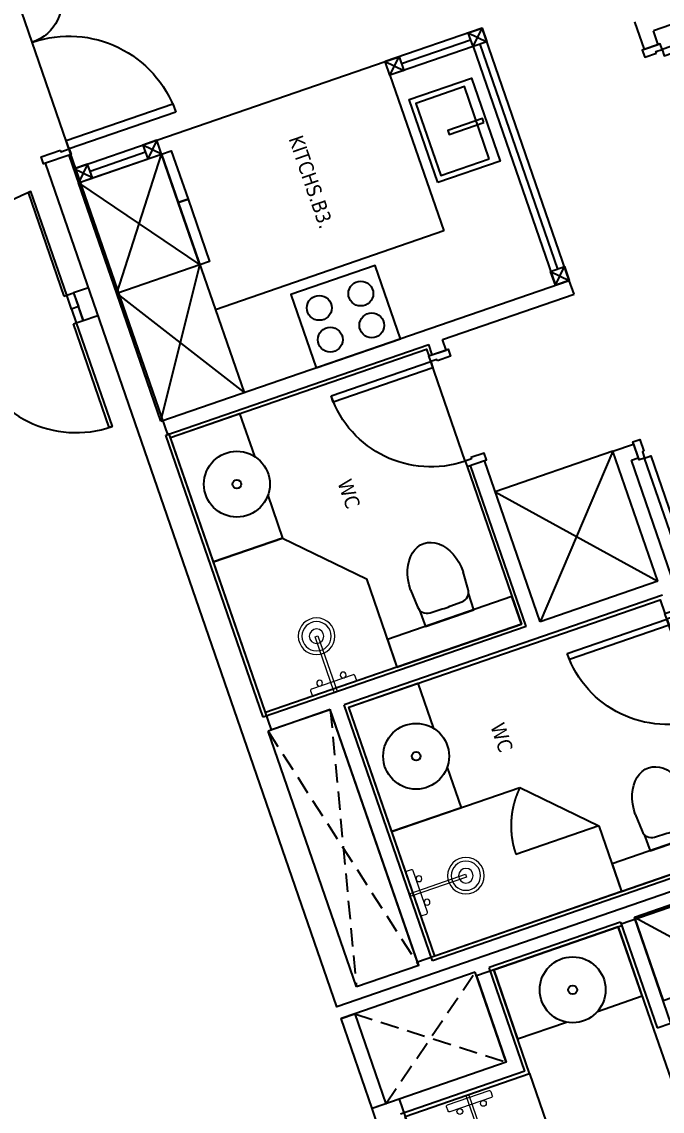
# Model space of a CAD drawing. Header units: millimetres. Extents: x -361699137 to 361252145, y -356478932 to 356523199.
# Drawn here: x 281075 to 285449, y 39451 to 46897 of the extents above; entities that cross this region are included whole.
import ezdxf

# ---------------------------------------------------------------- set-up
doc = ezdxf.new("R2010")
doc.units = ezdxf.units.MM
doc.header["$LTSCALE"] = 100
doc.header["$MEASUREMENT"] = 0
for name, pattern in [('ACAD_ISO03W100', [30, 12, -18]), ('HIDDEN', [0.375, 0.25, -0.125]), ('Xref_ST_MBDV Cot vach 30.7.2022$0$HIDDEN', [0.375, 0.25, -0.125])]:
    doc.linetypes.add(name, pattern=pattern)
for name, color, linetype in [('1VinaPVC-Text', 9, 'Continuous'), ('A-_FURN----_E-_N', 251, 'Continuous'), ('A-_SANIEQPT_E-_N', 251, 'Continuous'), ('A-ANNO-ROOM', 50, 'Continuous'), ('A-WALL-FNSH', 11, 'Continuous'), ('IDEA - dim', 251, 'Continuous'), ('KT-Cua', 36, 'Continuous'), ('KT-Khuat', 9, 'HIDDEN'), ('KT-Net manh', 139, 'Continuous'), ('KT-Tuong', 1, 'Continuous'), ('Xref_ST_MBDV Cot vach 30.7.2022$0$KT-Khuat', 9, 'Xref_ST_MBDV Cot vach 30.7.2022$0$HIDDEN')]:
    doc.layers.add(name, color=color, linetype=linetype)
doc.layers.add('A-NoiThat', color=39, linetype='Continuous', lineweight=13)
doc.layers.add('dien tich thong thuy', color=3, linetype='Continuous', plot=False)
doc.styles.add('220126_HDN_HBA typical plan$0$211210_HDN_HBA_TYPICAL PLAN CORE OPT 1$0$HBA-Text', font='GOTHIC.TTF')
doc.styles.add('Tahoma', font='tahoma.ttf')

# ---------------------------------------------------------------- blocks, each defined once
blk = doc.blocks.new('A$C1AAC5519')
at = {"layer": 'A-ANNO-ROOM', "insert": (773, 1216.6), "char_height": 600, "attachment_point": 2, "rotation": 50.44883, "style": '220126_HDN_HBA typical plan$0$211210_HDN_HBA_TYPICAL PLAN CORE OPT 1$0$HBA-Text'}
blk.add_mtext_dynamic_manual_height_columns('S.B1.', width=722857412.874, gutter_width=9765.6, heights=[0], dxfattribs=at)
blk = doc.blocks.new('A$C418F5BC8')
at = {"layer": 'A-ANNO-ROOM', "insert": (648.1, 1090.8), "char_height": 600, "attachment_point": 2, "rotation": 50.44883, "style": '220126_HDN_HBA typical plan$0$211210_HDN_HBA_TYPICAL PLAN CORE OPT 1$0$HBA-Text'}
blk.add_mtext_dynamic_manual_height_columns('SL-S', width=722857412.874, gutter_width=9765.6, heights=[0], dxfattribs=at)
blk = doc.blocks.new('A$C2A6C5140')
at = {"layer": 'A-ANNO-ROOM', "insert": (731.4, 1190, 0), "char_height": 600, "attachment_point": 2, "rotation": 50.44883, "style": '220126_HDN_HBA typical plan$0$211210_HDN_HBA_TYPICAL PLAN CORE OPT 1$0$HBA-Text'}
blk.add_mtext_dynamic_manual_height_columns('2-BR', width=722857412.874, gutter_width=9765.6, heights=[0], dxfattribs=at)
blk = doc.blocks.new('A$C5388591E')
at = {"layer": 'A-ANNO-ROOM', "insert": (894.3, 842.2, 0), "char_height": 600, "attachment_point": 2, "rotation": 1.40647, "style": '220126_HDN_HBA typical plan$0$211210_HDN_HBA_TYPICAL PLAN CORE OPT 1$0$HBA-Text'}
blk.add_mtext_dynamic_manual_height_columns('3-BR', width=722857412.874, gutter_width=9765.6, heights=[0], dxfattribs=at)
blk = doc.blocks.new('A$C21AF0CCA')
at = {"layer": 'A-ANNO-ROOM', "insert": (1197.6, 814.7), "char_height": 600, "attachment_point": 2, "rotation": 0.10543, "style": '220126_HDN_HBA typical plan$0$211210_HDN_HBA_TYPICAL PLAN CORE OPT 1$0$HBA-Text'}
blk.add_mtext_dynamic_manual_height_columns('S.B1P.', width=722857412.874, gutter_width=9765.6, heights=[0], dxfattribs=at)
blk = doc.blocks.new('*U204')
at = {"ltscale": 5}
blk.add_lwpolyline([(305, -530), (305, 0), (-305, 0), (-305, -530)], close=True, dxfattribs=at)
for centre in [(-150, -150), (150, -150), (-150, -380), (150, -380)]:
    blk.add_circle(centre, 85, dxfattribs=at)
blk = doc.blocks.new('*U205')
at = {"ltscale": 5}
for points in [[(-300, -450), (300, -450), (300, 0), (-300, 0)], [(-261, -65), (261, -65), (261, -415), (-261, -415)], [(-15, -20), (15, -20), (15, -270), (-15, -270)]]:
    blk.add_lwpolyline(points, close=True, dxfattribs=at)
blk = doc.blocks.new('d800')
blk.add_line((760, 70), (40, 70))
for points in [[(40, 790), (40, 70), (85, 70), (85, 790)], [(50, 25), (40, 25), (40, 70), (0, 70), (0, -70), (50, -70)], [(750, 25), (760, 25), (760, 70), (800, 70), (800, -70), (750, -70)]]:
    blk.add_lwpolyline(points, close=True)
blk.add_arc((40, 70), 720, 0, 90)
blk = doc.blocks.new('220126_HDN_HBA typical plan$0$210902_YS plan 330pm ver13$0$TOTO-WC-CW822J')
at = {"color": 0}
blk.add_lwpolyline([(-177.2, -119.2), (-175, 0), (175, 0), (177.2, -119.2)], dxfattribs=at)
blk.add_lwpolyline([(-190, -270), (-183.4, -144.5, -0.39087), (-115.4, -78.2), (-27.8, -75.8, -0.013886), (27.8, -75.8), (115.4, -78.2, -0.39087), (183.4, -144.5), (190, -270)], format="xyb", dxfattribs=at)
blk.add_ellipse((0, -270), major_axis=(0, -270), ratio=0.703704, start_param=4.712389, end_param=7.853982, dxfattribs=at)
blk = doc.blocks.new('A$C2A980E36')
at = {"ltscale": 0.5}
blk.add_lwpolyline([(-10, 0), (10, 0), (10, 400), (-10, 400)], close=True, dxfattribs=at)
blk.add_lwpolyline([(160, 60), (160, 30, -0.414214), (150, 20), (-150, 20, -0.414214), (-160, 30), (-160, 60, -0.414214), (-150, 70), (150, 70, -0.414214)], format="xyb", close=True, dxfattribs=at)
for centre, radius in [((0, 400), 125), ((0, 400), 100), ((0, 400), 50), ((-85, 90), 20), ((85, 90), 20)]:
    blk.add_circle(centre, radius, dxfattribs=at)
blk = doc.blocks.new('d900n')
for points in [[(20, -50), (20, -40), (65, -40), (65, 0), (-65, 0), (-65, -50)], [(885, -40), (65, -40), (65, -85), (885, -85)], [(20, -850), (20, -860), (65, -860), (65, -900), (-65, -900), (-65, -850)]]:
    blk.add_lwpolyline(points, close=True)
blk.add_arc((65, -40), 820, 270, 0)
blk = doc.blocks.new('dc')
for points in [[(-1100, -40), (-1110, -40), (-1110, -100), (-1150, -100), (-1150, 100), (-1100, 100)], [(-50, -40), (-40, -40), (-40, -100), (0, -100), (0, 100), (-50, 100)], [(-1110, -400), (-1110, -100), (-1050, -100), (-1050, -400)], [(-40, -870), (-40, -100), (-100, -100), (-100, -870)]]:
    blk.add_lwpolyline(points, close=True)
for centre, radius, start, end in [((-1110, -100), 300, 270, 0), ((-40, -100), 770, 180, 270)]:
    blk.add_arc(centre, radius, start, end)
blk = doc.blocks.new('19')
at = {"layer": 'A-_FURN----_E-_N'}
for p, q in [((2420, 5900), (2420, 4775)), ((3020, 5900), (3020, 4175))]:
    blk.add_line(p, q, dxfattribs=at)
at = {"layer": 'A-_FURN----_E-_N', "linetype": 'Continuous'}
for points in [[(170, 5900), (770, 5900), (770, 5100), (170, 5100)], [(770, 5900), (840, 5900), (840, 5550), (770, 5550)], [(770, 5550), (840, 5550), (840, 5100), (770, 5100)]]:
    blk.add_lwpolyline(points, close=True, dxfattribs=at)
at = {"layer": 'A-WALL-FNSH', "color": 5}
for points in [[(270, 5950), (670, 5950)], [(2520, 5950), (3020, 5950)], [(3070, 5900), (3070, 4275)]]:
    blk.add_lwpolyline(points, dxfattribs=at)
at = {"layer": 'IDEA - dim'}
for p, q in [((170, 6000), (770, 6000)), ((270, 6000), (170, 5900)), ((270, 5900), (170, 6000)), ((770, 6000), (670, 5900)), ((770, 5900), (670, 6000)), ((3120, 6000), (2420, 6000)), ((2420, 6000), (2520, 5900)), ((2420, 5900), (2520, 6000)), ((3020, 6000), (3120, 5900)), ((3020, 5900), (3120, 6000)), ((3120, 4175), (3120, 6000)), ((270, 5900), (770, 5900)), ((770, 5900), (770, 4775)), ((3020, 5900), (2420, 5900)), ((2420, 4775), (770, 4775)), ((770, 4775), (770, 4175)), ((3020, 4275), (3120, 4175)), ((3020, 4175), (3120, 4275)), ((3020, 2975), (2170, 2975)), ((3170, 2975), (3170, 2875)), ((1670.7, 1010), (2095, 585.7))]:
    blk.add_line(p, q, dxfattribs=at)
for points in [[(270, 5900), (270, 6000), (170, 6000), (170, 5900)], [(770, 5900), (770, 6000), (670, 6000), (670, 5900)], [(2420, 5900), (2420, 6000), (2520, 6000), (2520, 5900)], [(3020, 5900), (3020, 6000), (3120, 6000), (3120, 5900)], [(3020, 4175), (3020, 4275), (3120, 4275), (3120, 4175)], [(195, 2060), (195, 3150), (695, 3150), (1145, 2700), (1145, 2060), (195, 2060)], [(1145, 2060), (2045, 2060), (2045, 2260), (1145, 2260)], [(2095, 110), (2995, 110), (2995, 310), (2095, 310)]]:
    blk.add_lwpolyline(points, close=True, dxfattribs=at)
for points in [[(2045, 3200), (2045, 2060), (195, 2060), (195, 4050), (2045, 4050), (2045, 4000)], [(695, 3458.6), (695, 3150), (195, 3150), (195, 4050), (695, 4050), (695, 3741.4)], [(2170, 2975), (3020, 2035)], [(3020, 2975), (2170, 2035)], [(2995, 1010), (2995, 110), (745, 110), (745, 1910), (2995, 1910), (2995, 1810)], [(1245, 1301.1), (1245, 1010), (745, 1010), (745, 1910), (1245, 1910), (1245, 1583.9)], [(2095, 585.7), (2095, 110), (745, 110), (745, 1010), (1670.7, 1010)]]:
    blk.add_lwpolyline(points, dxfattribs=at)
for centre, radius in [((520, 3600), 225), ((520, 3600), 30), ((1070, 1442.5), 225), ((1070, 1442.5), 30)]:
    blk.add_circle(centre, radius, dxfattribs=at)
at = {"layer": 'KT-Khuat', "ltscale": 5}
for p, q in [((620, 1935), (170, 85)), ((170, 1935), (620, 85))]:
    blk.add_line(p, q, dxfattribs=at)
at = {"layer": 'KT-Net manh', "linetype": 'ACAD_ISO03W100', "ltscale": 4}
for p, q in [((770, 6000), (2420, 6000)), ((170, 5900), (770, 5100)), ((170, 5100), (770, 5900)), ((170, 5100), (770, 4175)), ((170, 4175), (770, 5100)), ((2095, 585.7), (1495, 585.7))]:
    blk.add_line(p, q, dxfattribs=at)
blk.add_arc((2095, 585.7), 600, 135, 180, dxfattribs=at)
at = {"layer": 'KT-Tuong'}
for p, q in [((170, 6100), (0, 6100)), ((170, 4175), (170, 6100)), ((4120, 5500), (4120, 5700)), ((5100, 5600), (4220, 5600)), ((4220, 5500), (4220, 5600)), ((4220, 5500), (4120, 5500)), ((170, 4175), (3120, 4175)), ((3120, 4075), (3120, 4175)), ((170, 2035), (170, 4075)), ((170, 4075), (2070, 4075)), ((2070, 4000), (2070, 4075)), ((2170, 4000), (2170, 4075)), ((2170, 4075), (3120, 4075)), ((2045, 4000), (2170, 4000)), ((2045, 3200), (2170, 3200)), ((2070, 2035), (2070, 3200)), ((2170, 2035), (2170, 3200)), ((3020, 2975), (3170, 2975)), ((3020, 2035), (3020, 2975)), ((3120, 2875), (3170, 2875)), ((3120, 1810), (3120, 2875)), ((2070, 2035), (170, 2035)), ((3020, 2035), (2170, 2035)), ((170, 85), (170, 1935)), ((620, 1935), (170, 1935)), ((620, 85), (620, 1935)), ((3020, 1935), (720, 1935)), ((720, 85), (720, 1935)), ((620, 85), (170, 85)), ((3020, 85), (720, 85))]:
    blk.add_line(p, q, dxfattribs=at)
blk.add_lwpolyline([(5100, 0), (0, 0), (0, 6100)], dxfattribs=at)
at = {"layer": 'A-_FURN----_E-_N', "xscale": -1.000000000000001, "rotation": 90}
blk.add_blockref('dc', (85, 6100), dxfattribs=at)
at = {"layer": 'A-_FURN----_E-_N', "linetype": 'Continuous', "extrusion": (0, 0, -1), "zscale": -0.9999999999999998, "rotation": 270}
for p in [(-2115, 4000), (-3065, 1810)]:
    blk.add_blockref('d800', p, dxfattribs=at)
at = {"layer": 'A-_SANIEQPT_E-_N', "linetype": 'Continuous', "extrusion": (0, 0, -1), "zscale": -0.9999999999999998, "rotation": 90}
blk.add_blockref('*U205', (-2940, 5400), dxfattribs=at)
at = {"layer": 'A-_SANIEQPT_E-_N', "linetype": 'Continuous'}
blk.add_blockref('*U204', (1595, 4705), dxfattribs=at)
at = {"layer": 'A-_SANIEQPT_E-_N', "extrusion": (0, 0, -1), "zscale": -0.9999999999999998, "rotation": 180.0000000000015}
for p in [(-1595, 2260), (-2545, 310)]:
    blk.add_blockref('220126_HDN_HBA typical plan$0$210902_YS plan 330pm ver13$0$TOTO-WC-CW822J', p, dxfattribs=at)
at = {"layer": 'A-NoiThat', "extrusion": (0, 0, -1), "zscale": -0.9999999999999998}
blk.add_blockref('A$C2A980E36', (-695, 2040), dxfattribs=at)
at = {"layer": 'A-NoiThat', "extrusion": (0, 0, -1), "zscale": -0.9999999999999998, "rotation": 90}
blk.add_blockref('A$C2A980E36', (-725, 560), dxfattribs=at)
at = {"layer": 'IDEA - dim', "extrusion": (0, 0, -1), "xscale": -1, "zscale": -1, "rotation": 2.477652096860079e-12}
blk.add_blockref('d900n', (-4170, 5500), dxfattribs=at)
at = {"layer": 'IDEA - dim', "extrusion": (0, 0, -1), "zscale": -0.9999999999999998, "rotation": 270}
blk.add_blockref('d900n', (-3170, 2925), dxfattribs=at)
at = {"layer": '1VinaPVC-Text', "style": 'Tahoma', "oblique": 360}
blk.add_text('KITCHS.B3.', height=100, rotation=270, dxfattribs=at).set_placement((1623.2, 5717.2))
at = {"layer": '1VinaPVC-Text', "style": 'Tahoma', "text_generation_flag": 6}
for p in [(1171.7, 3387.5), (1615, 1473)]:
    blk.add_text('WC', height=100, rotation=90, dxfattribs=at).set_placement(p)
blk = doc.blocks.new('18')
at = {"layer": 'A-_FURN----_E-_N'}
blk.add_line((10550, 6105), (9715, 6105), dxfattribs=at)
at = {"layer": 'IDEA - dim', "elevation": 0}
for points in [[(8600, 6930), (8600, 7005), (8600, 7005), (8600, 7905), (10540, 7905), (10540, 7005), (11290, 7005), (11290, 6105), (10550, 6105)], [(10790, 6427.8), (10790, 6105), (11290, 6105), (11290, 7005), (10790, 7005), (10790, 6652.2)]]:
    blk.add_lwpolyline(points, dxfattribs=at)
for points in [[(9500, 7905), (10540, 7905), (10540, 7005), (9500, 7005)], [(11315, 5430), (11315, 5980), (10715, 5980), (10715, 5430), (11315, 5430)]]:
    blk.add_lwpolyline(points, close=True, dxfattribs=at)
at = {"layer": 'IDEA - dim'}
for radius in [225, 30]:
    blk.add_circle((10985, 6540), radius, dxfattribs=at)
at = {"layer": 'KT-Net manh', "linetype": 'ACAD_ISO03W100', "ltscale": 4}
blk.add_line((10715, 5430), (11315, 5980), dxfattribs=at)
at = {"layer": 'KT-Tuong'}
for p, q in [((8425, 8100), (10665, 8100)), ((10665, 7130, 0), (10665, 8100, 0)), ((10665, 8000, 0), (10665, 8100, 0)), ((11315, 8000), (11315, 8100)), ((11315, 7130), (11315, 8000)), ((10565, 7030, 0), (10565, 7930, 0)), ((10665, 7130, 0), (11315, 7130)), ((10565, 7030, 0), (11315, 7030)), ((11315, 6080), (11315, 7030)), ((11315, 6080), (10550, 6080)), ((10550, 6080), (10550, 5980)), ((10550, 5980), (11315, 5980)), ((11315, 5980), (11315, 3000))]:
    blk.add_line(p, q, dxfattribs=at)
at = {"layer": 'KT-Tuong', "elevation": 0}
blk.add_lwpolyline([(10665, 8100), (11315, 8100), (11315, 8000), (10665, 8000)], close=True, dxfattribs=at)
at = {"layer": 'Xref_ST_MBDV Cot vach 30.7.2022$0$KT-Khuat', "linetype": 'Xref_ST_MBDV Cot vach 30.7.2022$0$HIDDEN', "ltscale": 5}
for p, q in [((10665, 8000, 0), (11315, 7130)), ((11315, 8000), (10665, 7130, 0))]:
    blk.add_line(p, q, dxfattribs=at)
at = {"layer": 'A-NoiThat', "rotation": 90}
blk.add_blockref('A$C2A980E36', (10540, 7455, 0), dxfattribs=at)
blk = doc.blocks.new('P150')
for points in [[(-1.53, 0.1), (-1.55, 0.1), (-1.55, 0.85), (-1.53, 0.85)], [(-0.05, 0.1), (-0.07, 0.1), (-0.07, 0.85), (-0.05, 0.85)], [(-1.6, 0), (-1.55, 0), (-1.55, 0.1), (-1.6, 0.1)], [(-0.05, 0), (0, 0), (0, 0.1), (-0.05, 0.1)]]:
    blk.add_lwpolyline(points, close=True)
for centre, start, end in [((-1.55, 0.1), 0, 90), ((-0.05, 0.1), 90, 180)]:
    blk.add_arc(centre, 0.75, start, end)

msp = doc.modelspace()

# ---------------------------------------------------------------- linework, layer by layer
at = {"layer": 'dien tich thong thuy', "elevation": 0}
msp.add_lwpolyline([(286046, 41253.3), (283777.4, 40470.1), (283181.8, 42195.2), (282780.1, 42056.5), (282081.7, 44079.3), (282072.3, 44076), (281406.5, 46004.3), (280317, 49160.1), (281082.2, 51809), (286374, 50284.5)], dxfattribs=at)
msp.add_lwpolyline([(286046, 41253.3), (283777.4, 40470.1), (283181.8, 42195.2), (282780.1, 42056.5), (282081.7, 44079.3), (282072.3, 44076), (281406.5, 46004.3), (280317, 49160.1), (281082.2, 51809), (286374, 50284.5)], dxfattribs=at)
msp.add_lwpolyline([(285172.6, 40719), (284180, 40376.3), (284384, 39785.6), (283651.4, 39532.6), (284333.5, 37557.1), (284324.1, 37553.8), (284377.9, 37397.8), (285262.3, 34836.2), (289894.4, 36435.4), (289856.8, 36544.3), (292503.1, 37457.9), (291640, 39958), (291597.6, 40080.8), (290750.4, 42534.7), (288103.7, 41620.9), (288066.5, 41728.7), (285169.3, 40728.5)], close=True, dxfattribs=at)
msp.add_lwpolyline([(285172.6, 40719), (284180, 40376.3), (284384, 39785.6), (283651.4, 39532.6), (284333.5, 37557.1), (284324.1, 37553.8), (284377.9, 37397.8), (285262.3, 34836.2), (289894.4, 36435.4), (289856.8, 36544.3), (292503.1, 37457.9), (291640, 39958), (291597.6, 40080.8), (290750.4, 42534.7), (288103.7, 41620.9), (288066.5, 41728.7), (285169.3, 40728.5)], close=True, dxfattribs=at)
at = {"layer": 'KT-Tuong', "elevation": 0}
msp.add_lwpolyline([(281523.4, 45076.7), (281428.8, 45044), (281494.1, 44855), (281588.6, 44887.6)], dxfattribs=at)

# ---------------------------------------------------------------- block references
at = {"layer": 'A-ANNO-ROOM'}
for p in [(-259643.7, 30107.5, 0), (-265285.3, 28918.9, 0), (-245554.4, 25356.8, 0), (-227992.2, 24030.2, 0), (-256709.5, 21832.9, 0), (-262170.1, 20336.7, 0), (-227340, 20267.8, 0), (-224467.8, 15310.1, 0)]:
    msp.add_blockref('A$C21AF0CCA', p, dxfattribs=at)
at = {"layer": 'dien tich thong thuy'}
for name, p, rotation in [('A$C2A6C5140', (-231902.2, 41866.7, 0), 310.9576437198666), ('A$C2A6C5140', (-223136.1, 38294.9, 0), 310.9576437198666), ('A$C2A6C5140', (-179022.3, 13510.4, 0), 310.9576437198666), ('A$C2A6C5140', (-199561.1, 2743, 0), 310.9576437198666), ('A$C2A6C5140', (-176749.4, 2773.7, 0), 310.9576437198666), ('A$C2A6C5140', (-192735.1, 2545.1, 0), 310.9576437198666), ('A$C418F5BC8', (-243956.4, 39603.9, 0), 309.6632197063607), ('A$C418F5BC8', (-248126.4, 37597.1, 0), 309.6632197063607), ('A$C418F5BC8', (-251890.4, 36548.6, 0), 309.6632197063607), ('A$C418F5BC8', (-255839.4, 34945, 0), 309.6632197063607), ('A$C1AAC5519', (-240877.1, 28052.6, 0), 309.6566028083925), ('A$C1AAC5519', (-219521.6, 27682.2, 0), 309.6566028083925), ('A$C1AAC5519', (-217651.9, 24628, 0), 309.6566028083925), ('A$C1AAC5519', (-267764, 19262.7, 0), 309.6566028083925), ('A$C418F5BC8', (-223053.1, 10712.7, 0), 309.6632197063607), ('A$C1AAC5519', (-213503.8, 3324.6, -0.3), 309.6566028083925), ('A$C1AAC5519', (-207798.7, 3064.6, 0), 309.6566028083925), ('A$C1AAC5519', (-184128.2, 2786.5, 0), 309.6566028083925)]:
    msp.add_blockref(name, p, dxfattribs=dict(at, rotation=rotation))
for p in [(-273086, 28673.9, 0), (-220441.7, 3035.2, 0)]:
    msp.add_blockref('A$C5388591E', p, dxfattribs=at)
at = {"layer": 'IDEA - dim', "rotation": 19.04713795400197}
msp.add_blockref('19', (283227.6, 40164.1, 0), dxfattribs=at)
msp.add_blockref('19', (283227.6, 40164.1, 0), dxfattribs=at)
at = {"layer": 'IDEA - dim', "extrusion": (-1.0044e-09, -3.46877e-10, 1), "rotation": 109.0471379537658}
msp.add_blockref('18', (294604.4, 32031.6, 0), dxfattribs=at)
msp.add_blockref('18', (294604.4, 32031.6, 0), dxfattribs=at)
at = {"layer": 'KT-Cua', "extrusion": (5.99768e-07, -5.45424e-06, -1), "xscale": 1000.000000000007, "yscale": 1000.000000000007, "zscale": -1000.000000000002, "rotation": 340.9528619633169}
msp.add_blockref('P150', (-279949.1, 44427.4, -0.1), dxfattribs=at)
at = {"layer": 'KT-Cua', "extrusion": (-2.89302e-06, 4.6625e-06, -1), "xscale": -1000.000000000006, "yscale": 1000.000000000008, "zscale": -1000.000000000006, "rotation": 160.9528620537181}
msp.add_blockref('P150', (-279949.1, 44427.4, -0.6), dxfattribs=at)

doc.saveas('drawing.dxf')
